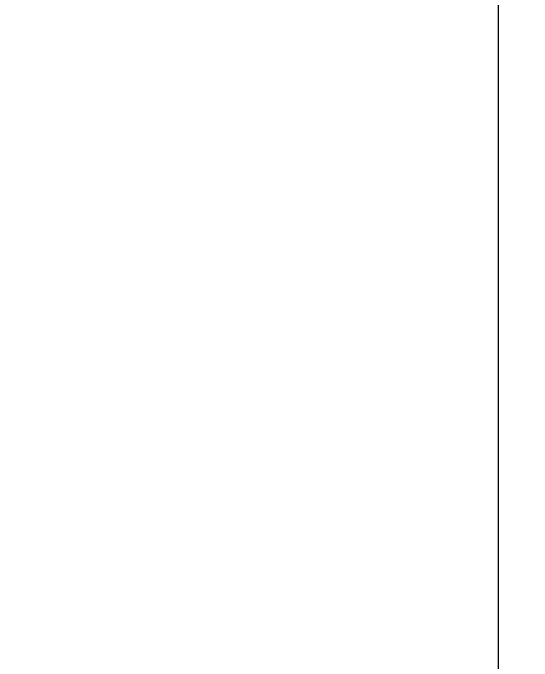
# Model space of a CAD drawing. Header units: millimetres. Extents: x -6796 to 9036, y -6828 to 5710.
# Drawn here: x 4167 to 5571, y -1949 to -196 of the extents above; entities that cross this region are included whole.
import ezdxf

# ---------------------------------------------------------------- set-up
doc = ezdxf.new("R2010")
doc.units = ezdxf.units.MM
doc.layers.add('DIKOM_РАЗМЕР_ЗОНА', color=7, linetype='Continuous')
doc.layers.add('DIKOM_РАЗМЕР_ОБЪЕКТА', color=7, linetype='Continuous')
doc.styles.add('style1', font='arial.ttf', dxfattribs={"width": 0.8})
doc.dimstyles.new('1-50', dxfattribs={"dimtxt": 300, "dimasz": 200, "dimexe": 100, "dimexo": 0, "dimgap": 100, "dimtad": 1, "dimtxsty": 'style1', "dimcen": 200, "dimclrd": 7, "dimclre": 7, "dimclrt": 7, "dimadec": 1, "dimazin": 2, "dimtfac": 1, "dimtmove": 0, "dimatfit": 2, "dimfxl": 0, "dimlwd": 25, "dimlwe": 18, "dimarcsym": 0})

# ---------------------------------------------------------------- blocks, each defined once
blk = doc.blocks.new('*D11')
at = {"layer": 'Defpoints', "color": 0, "transparency": 16777216}
for p in [(-5295.5, 688.9), (5479.4, 352.8), (5479.4, -5858.2)]:
    blk.add_point(p, dxfattribs=at)
at = {"layer": 'DIKOM_РАЗМЕР_ОБЪЕКТА', "color": 7, "lineweight": 18, "transparency": 16777216}
for p, q in [((-5295.5, 688.9), (-5295.5, -5958.2)), ((5479.4, 352.8), (5479.4, -5958.2))]:
    blk.add_line(p, q, dxfattribs=at)
at = {"layer": 'DIKOM_РАЗМЕР_ОБЪЕКТА', "color": 7, "lineweight": 25, "transparency": 16777216}
blk.add_line((-5095.5, -5858.2), (5279.4, -5858.2), dxfattribs=at)
at = {"layer": 'DIKOM_РАЗМЕР_ОБЪЕКТА', "color": 7, "transparency": 16777216}
for points in [[(-5095.5, -5824.9), (-5095.5, -5891.5), (-5295.5, -5858.2)], [(5279.4, -5824.9), (5279.4, -5891.5), (5479.4, -5858.2)]]:
    blk.add_solid(points, dxfattribs=at)
at = {"layer": 'DIKOM_РАЗМЕР_ОБЪЕКТА', "color": 7, "transparency": 16777216, "insert": (180.3, -5605), "char_height": 300, "attachment_point": 5, "style": 'style1'}
blk.add_mtext('10800', dxfattribs=at)
blk = doc.blocks.new('*D12')
at = {"layer": 'Defpoints', "color": 0, "transparency": 16777216}
for p in [(2948.8, 3709.8), (8020.6, 3709.8), (3585.5, -3770.5)]:
    blk.add_point(p, dxfattribs=at)
at = {"layer": 'DIKOM_РАЗМЕР_ОБЪЕКТА', "color": 7, "lineweight": 18, "transparency": 16777216}
for p, q in [((2948.8, 3709.8), (8120.6, 3709.8)), ((3585.5, -3770.5), (8120.6, -3770.5))]:
    blk.add_line(p, q, dxfattribs=at)
at = {"layer": 'DIKOM_РАЗМЕР_ОБЪЕКТА', "color": 7, "lineweight": 25, "transparency": 16777216}
blk.add_line((8020.6, -3570.5), (8020.6, 3509.8), dxfattribs=at)
at = {"layer": 'DIKOM_РАЗМЕР_ОБЪЕКТА', "color": 7, "transparency": 16777216}
for points in [[(7987.2, 3509.8), (8053.9, 3509.8), (8020.6, 3709.8)], [(7987.2, -3570.5), (8053.9, -3570.5), (8020.6, -3770.5)]]:
    blk.add_solid(points, dxfattribs=at)
at = {"layer": 'DIKOM_РАЗМЕР_ОБЪЕКТА', "color": 7, "transparency": 16777216, "insert": (7767.4, 241.5), "char_height": 300, "attachment_point": 5, "rotation": 90, "style": 'style1'}
blk.add_mtext('7500', dxfattribs=at)
blk = doc.blocks.new('*D13')
at = {"layer": 'Defpoints', "color": 0, "transparency": 16777216}
for p in [(3235.3, 5709.8), (3235.5, -5270.5), (8936.1, -5270.5)]:
    blk.add_point(p, dxfattribs=at)
at = {"layer": 'DIKOM_РАЗМЕР_ЗОНА', "color": 7, "lineweight": 18, "transparency": 16777216}
for p, q in [((3235.3, 5709.8), (9036.1, 5709.8)), ((3235.5, -5270.5), (9036.1, -5270.5))]:
    blk.add_line(p, q, dxfattribs=at)
at = {"layer": 'DIKOM_РАЗМЕР_ЗОНА', "color": 7, "lineweight": 25, "transparency": 16777216}
blk.add_line((8936.1, 5509.8), (8936.1, -5070.5), dxfattribs=at)
at = {"layer": 'DIKOM_РАЗМЕР_ЗОНА', "color": 7, "transparency": 16777216}
for points in [[(8902.7, 5509.8), (8969.4, 5509.8), (8936.1, 5709.8)], [(8902.7, -5070.5), (8969.4, -5070.5), (8936.1, -5270.5)]]:
    blk.add_solid(points, dxfattribs=at)
at = {"layer": 'DIKOM_РАЗМЕР_ЗОНА', "color": 7, "transparency": 16777216, "insert": (8682.9, 289.5), "char_height": 300, "attachment_point": 5, "rotation": 90, "style": 'style1'}
blk.add_mtext('11000', dxfattribs=at)
blk = doc.blocks.new('*D14')
at = {"layer": 'Defpoints', "color": 0, "transparency": 16777216}
for p in [(-6795.5, 688.9), (6979.4, 688.9), (6979.4, -6727.8)]:
    blk.add_point(p, dxfattribs=at)
at = {"layer": 'DIKOM_РАЗМЕР_ЗОНА', "color": 7, "lineweight": 18, "transparency": 16777216}
for p, q in [((-6795.5, 688.9), (-6795.5, -6827.8)), ((6979.4, 688.9), (6979.4, -6827.8))]:
    blk.add_line(p, q, dxfattribs=at)
at = {"layer": 'DIKOM_РАЗМЕР_ЗОНА', "color": 7, "lineweight": 25, "transparency": 16777216}
blk.add_line((-6595.5, -6727.8), (6779.4, -6727.8), dxfattribs=at)
at = {"layer": 'DIKOM_РАЗМЕР_ЗОНА', "color": 7, "transparency": 16777216}
for points in [[(-6595.5, -6694.5), (-6595.5, -6761.2), (-6795.5, -6727.8)], [(6779.4, -6694.5), (6779.4, -6761.2), (6979.4, -6727.8)]]:
    blk.add_solid(points, dxfattribs=at)
at = {"layer": 'DIKOM_РАЗМЕР_ЗОНА', "color": 7, "transparency": 16777216, "insert": (26, -6474.6), "char_height": 300, "attachment_point": 5, "style": 'style1'}
blk.add_mtext('13800', dxfattribs=at)

msp = doc.modelspace()

# ---------------------------------------------------------------- dimensions: what is measured, and where the dimension line sits
at = {"layer": 'DIKOM_РАЗМЕР_ЗОНА', "color": 3}
dim = msp.add_linear_dim(base=(8936.077, -5270.479), p1=(3235.253, 5709.772), p2=(3235.487, -5270.479), angle=90, text='11000', dimstyle='1-50', dxfattribs=at)
dim.commit()
dim.dimension.update_dxf_attribs({"geometry": '*D13', "text_midpoint": (8936.077, 289.463), "dimtype": 160})
dim = msp.add_linear_dim(base=(6979.369, -6727.833), p1=(-6795.523, 688.881), p2=(6979.369, 688.881), text='13800', dimstyle='1-50', dxfattribs=at)
dim.commit()
dim.dimension.update_dxf_attribs({"geometry": '*D14', "text_midpoint": (26.027, -6727.833), "dimtype": 160})
at = {"layer": 'DIKOM_РАЗМЕР_ОБЪЕКТА', "color": 3}
dim = msp.add_linear_dim(base=(8020.571, 3709.772), p1=(3585.487, -3770.479), p2=(2948.753, 3709.772), angle=90, text='7500', dimstyle='1-50', dxfattribs=at)
dim.commit()
dim.dimension.update_dxf_attribs({"geometry": '*D12', "text_midpoint": (8020.571, 241.526), "dimtype": 160})
dim = msp.add_linear_dim(base=(5479.369, -5858.185), p1=(-5295.523, 688.88), p2=(5479.369, 352.849), text='10800', dimstyle='1-50', dxfattribs=at)
dim.commit()
dim.dimension.update_dxf_attribs({"geometry": '*D11', "text_midpoint": (180.342, -5858.185), "dimtype": 160})

doc.saveas('drawing.dxf')
